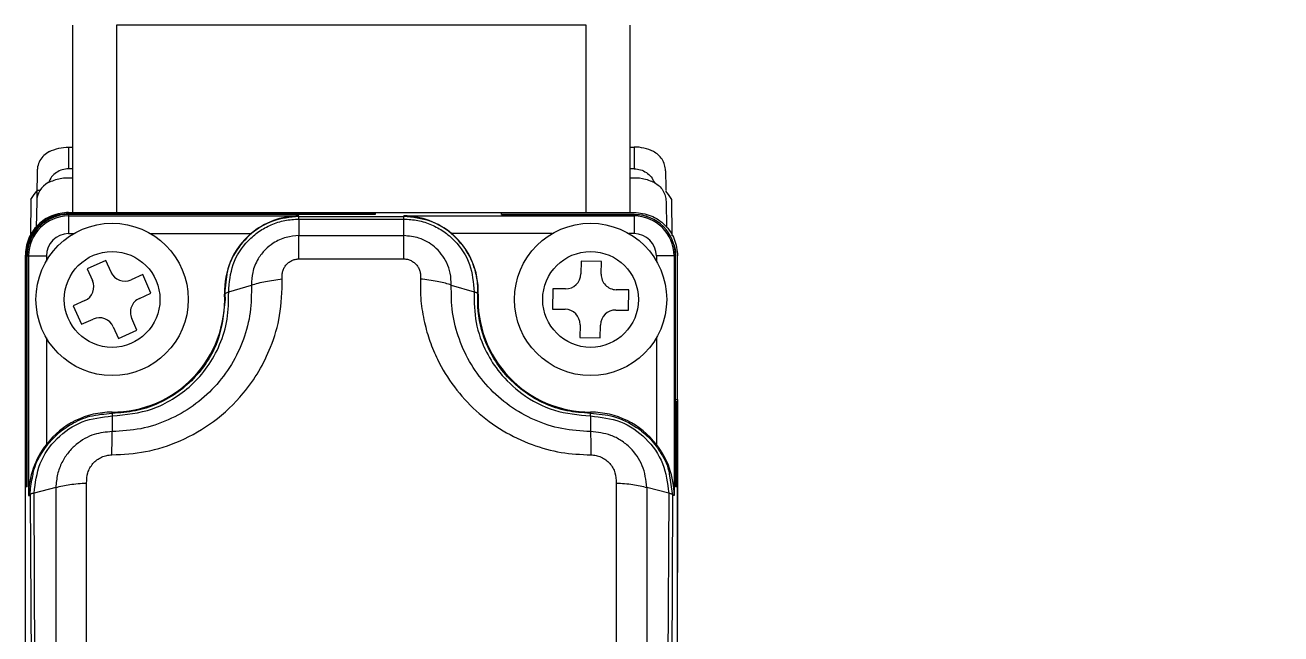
# Paper-space layout '시트2-ENG' of a CAD drawing. Header units: millimetres. Extents: x 5 to 415, y 5 to 292.
# Drawn here: x 31.18 to 60.04, y 193.13 to 207.11 of the extents above; entities that cross this region are included whole.
import ezdxf

# ---------------------------------------------------------------- set-up
doc = ezdxf.new("R2010")
doc.units = ezdxf.units.MM
doc.linetypes.add('CENTERX2', pattern=[20.32, 12.7, -2.54, 2.54, -2.54])
doc.layers.add('CENTER_LINE', color=7, linetype='CENTERX2')
doc.styles.add('SLDTEXTSTYLE0', font='TXT', dxfattribs={"width": 0.7})
doc.dimstyles.new('SLDDIMSTYLE2', dxfattribs={"dimtxt": 4, "dimasz": 3.302, "dimexe": 0, "dimexo": 0.0625, "dimgap": 1, "dimtad": 0, "dimtih": 1, "dimtoh": 1, "dimdec": 1, "dimrnd": 1e-09, "dimzin": 12, "dimdsep": 46, "dimtxsty": 'SLDTEXTSTYLE0', "dimsah": 1, "dimcen": 0, "dimadec": 0, "dimazin": 3, "dimtol": 1, "dimtp": 0.1, "dimtm": 0.1, "dimtfac": 1, "dimtdec": 1, "dimtmove": 0, "dimatfit": 3, "dimfxl": 1, "dimfrac": 2, "dimtolj": 1, "dimarcsym": 0})

# ---------------------------------------------------------------- blocks, each defined once
blk = doc.blocks.new('_D_37')
at = {"layer": 'CENTER_LINE'}
for p, q in [((79.331, 223.779), (43.309, 223.779)), ((87.969, 184.436), (79.331, 223.779)), ((88.72, 181.017), (87.969, 184.436)), ((88.72, 181.017), (90.081, 174.815))]:
    blk.add_line(p, q, dxfattribs=at)
for points in [[(87.969, 184.436), (87.757, 187.77), (86.765, 187.552)], [(88.72, 181.017), (88.932, 177.683), (89.924, 177.901)]]:
    blk.add_solid(points, dxfattribs=at)
at = {"layer": 'CENTER_LINE', "attachment_point": 1, "style": 'SLDTEXTSTYLE0'}
for s, insert, char_height in [('%%c', (43.309, 228.935), 4), ('HOLE', (65.255, 228.935), 4), ('3.5', (47.738, 228.935), 4), ('±0.1', (56.199, 227.587), 2.8)]:
    blk.add_mtext(s, dxfattribs=dict(at, insert=insert, char_height=char_height))

psp = doc.layouts.new('시트2-ENG')

# ---------------------------------------------------------------- linework, layer by layer
at = {"color": 7, "linetype": 'Continuous', "lineweight": 18}
for p, q in [((32.276, 202.809), (32.276, 207.109)), ((33.276, 207.109), (33.276, 202.809)), ((44.076, 207.109), (33.276, 207.109)), ((44.076, 202.809), (44.076, 207.109)), ((45.076, 207.109), (45.076, 202.809)), ((32.176, 204.309), (32.176, 203.809)), ((32.176, 204.309), (32.276, 204.309)), ((45.076, 204.309), (45.176, 204.309)), ((45.176, 204.309), (45.176, 203.809)), ((32.276, 203.809), (32.176, 203.809)), ((45.176, 203.809), (45.076, 203.809)), ((31.447, 203.309), (31.442, 203.059)), ((31.514, 203.309), (31.447, 203.309)), ((31.31, 203.108), (31.302, 202.266)), ((31.442, 203.059), (31.432, 202.46)), ((45.91, 203.059), (45.92, 202.46)), ((46.05, 202.266), (46.043, 203.108)), ((32.176, 202.809), (35.176, 202.809)), ((35.326, 202.783), (32.176, 202.783)), ((32.176, 202.76), (32.176, 202.727)), ((39.226, 202.76), (32.176, 202.76)), ((32.176, 202.727), (37.472, 202.727)), ((32.176, 202.727), (32.176, 202.32)), ((35.176, 202.783), (35.176, 202.809)), ((35.176, 202.809), (41.876, 202.809)), ((35.326, 202.793), (35.326, 202.783)), ((39.226, 202.793), (35.326, 202.793)), ((37.472, 202.716), (37.472, 202.727)), ((37.472, 202.716), (39.881, 202.716)), ((39.226, 202.8), (39.226, 202.76)), ((42.126, 202.8), (39.226, 202.8)), ((39.881, 202.716), (39.881, 202.727)), ((39.881, 202.727), (45.176, 202.727)), ((41.876, 202.809), (41.876, 202.8)), ((41.876, 202.809), (45.176, 202.809)), ((42.126, 202.76), (42.126, 202.8)), ((45.176, 202.763), (42.126, 202.763)), ((42.126, 202.76), (45.176, 202.76)), ((45.176, 202.76), (45.176, 202.727)), ((45.176, 202.727), (45.176, 202.32)), ((37.471, 202.655), (37.472, 202.274)), ((37.471, 202.655), (39.881, 202.655)), ((39.881, 202.274), (39.881, 202.655)), ((32.176, 202.32), (32.295, 202.32)), ((34.058, 202.32), (36.372, 202.32)), ((37.472, 202.274), (39.881, 202.274)), ((43.295, 202.32), (40.981, 202.32)), ((45.176, 202.32), (45.058, 202.32)), ((31.176, 201.809), (31.176, 198.909)), ((31.201, 198.661), (31.201, 201.809)), ((31.225, 196.506), (31.225, 201.809)), ((31.225, 201.809), (31.257, 201.809)), ((31.257, 201.809), (31.257, 196.309)), ((31.257, 201.809), (31.664, 201.809)), ((31.664, 201.809), (31.664, 201.69)), ((46.095, 201.809), (45.688, 201.809)), ((45.688, 201.809), (45.688, 201.69)), ((46.095, 201.809), (46.095, 196.309)), ((46.127, 201.809), (46.095, 201.809)), ((46.127, 196.506), (46.127, 201.809)), ((46.13, 198.461), (46.13, 201.809)), ((46.176, 198.509), (46.176, 201.809)), ((33.032, 201.702), (32.606, 201.512)), ((32.606, 201.512), (32.725, 201.246)), ((33.151, 201.436), (33.032, 201.702)), ((37.469, 201.739), (39.883, 201.739)), ((43.956, 201.687), (43.952, 201.395)), ((44.423, 201.68), (43.956, 201.687)), ((44.418, 201.388), (44.423, 201.68)), ((33.88, 201.379), (33.613, 201.26)), ((34.07, 200.953), (33.88, 201.379)), ((33.804, 200.834), (34.07, 200.953)), ((35.762, 200.929), (35.768, 200.929)), ((35.766, 201.009), (35.768, 200.929)), ((35.768, 200.929), (35.772, 200.808)), ((35.856, 200.981), (36.379, 201.14)), ((40.974, 201.14), (41.496, 200.981)), ((41.584, 200.929), (41.591, 200.929)), ((43.305, 201.055), (43.298, 200.589)), ((43.596, 201.051), (43.305, 201.055)), ((45.055, 201.028), (44.763, 201.033)), ((45.048, 200.562), (45.055, 201.028)), ((32.548, 200.783), (32.282, 200.664)), ((32.282, 200.664), (32.473, 200.238)), ((32.473, 200.238), (32.739, 200.357)), ((33.747, 200.105), (33.627, 200.371)), ((43.298, 200.589), (43.589, 200.584)), ((44.756, 200.566), (45.048, 200.562)), ((33.201, 200.181), (33.321, 199.915)), ((33.321, 199.915), (33.747, 200.105)), ((43.934, 200.229), (43.929, 199.937)), ((44.396, 199.93), (44.401, 200.222)), ((31.664, 199.927), (31.664, 197.479)), ((43.929, 199.937), (44.396, 199.93)), ((45.688, 199.927), (45.688, 197.479)), ((31.176, 198.909), (31.201, 198.909)), ((31.176, 198.909), (31.176, 187.809)), ((31.196, 196.506), (31.196, 198.661)), ((31.201, 198.661), (31.196, 198.661)), ((46.13, 198.509), (46.176, 198.509)), ((46.157, 198.461), (46.13, 198.461)), ((46.157, 196.506), (46.157, 198.461)), ((46.176, 198.509), (46.176, 194.536)), ((33.176, 198.195), (33.176, 198.22)), ((33.176, 198.133), (33.176, 197.774)), ((44.176, 198.22), (44.176, 198.195)), ((44.176, 198.133), (44.176, 197.774)), ((31.185, 177.809), (31.185, 196.506)), ((31.225, 196.506), (31.185, 196.506)), ((31.257, 196.309), (31.293, 196.309)), ((31.293, 196.309), (31.332, 188.253)), ((31.883, 196.491), (31.382, 196.362)), ((31.42, 188.308), (31.382, 196.362)), ((31.883, 196.491), (31.883, 190.572)), ((32.59, 190.648), (32.59, 196.593)), ((44.762, 196.593), (44.762, 190.648)), ((45.469, 196.491), (45.469, 190.572)), ((45.971, 196.362), (45.469, 196.491)), ((45.971, 196.362), (45.933, 188.308)), ((46.059, 196.309), (46.021, 188.253)), ((46.095, 196.309), (46.059, 196.309)), ((46.171, 196.506), (46.127, 196.506)), ((46.171, 194.536), (46.171, 196.506)), ((46.171, 194.536), (46.176, 194.536)), ((46.176, 192.796), (46.176, 194.536))]:
    psp.add_line(p, q, dxfattribs=at)
at = {"color": 8, "linetype": 'Continuous', "lineweight": 18}
for p, q in [((45.176, 202.76), (45.176, 202.763)), ((31.225, 201.807), (31.201, 201.809)), ((46.13, 201.809), (46.127, 201.809)), ((35.809, 201.334), (35.766, 201.009)), ((45.989, 196.759), (46.059, 196.309))]:
    psp.add_line(p, q, dxfattribs=at)
at = {"color": 7, "linetype": 'Continuous', "lineweight": 18, "flags": 128}
for points in [[(31.31, 203.108), (31.382, 203.217), (31.446, 203.292)], [(46.043, 203.108), (45.97, 203.217), (45.906, 203.292)]]:
    psp.add_lwpolyline(points, dxfattribs=at)
at = {"color": 7, "linetype": 'Continuous', "lineweight": 18}
for centre, radius in [((33.176, 200.809), 1.75), ((44.176, 200.809), 1.75), ((33.176, 200.809), 1.1), ((44.176, 200.809), 1.1)]:
    psp.add_circle(centre, radius, dxfattribs=at)
for centre, radius, start, end in [((45.176, 203.309), 1, 63.6986, 90), ((31.942, 203.05), 0.5, 117.8883, 179), ((32.176, 201.809), 0.951, 90, 180), ((32.176, 201.809), 0.919, 90, 180), ((45.176, 201.809), 0.951, 0, 90), ((45.176, 201.809), 0.919, 0, 90), ((32.176, 201.809), 0.512, 90, 180), ((37.472, 201.009), 1.712, 129.9741, 182.6659), ((39.881, 201.009), 1.712, 357.3341, 50.0259), ((45.176, 201.809), 0.512, 0, 90), ((32.405, 201.103), 0.35, 294.1047, 24.1047), ((33.47, 201.579), 0.35, 204.1047, 294.1047), ((43.602, 201.401), 0.35, 269.1229, 359.1229), ((44.768, 201.383), 0.35, 179.1229, 269.1229), ((33.176, 200.809), 2.588, 270, 2.6659), ((44.176, 200.809), 2.588, 177.3341, 270), ((33.947, 200.514), 0.35, 114.1047, 204.1047), ((32.882, 200.038), 0.35, 24.1047, 114.1047), ((43.584, 200.234), 0.35, 359.1229, 89.1229), ((44.751, 200.216), 0.35, 89.1229, 179.1229), ((33.176, 196.309), 1.912, 90, 142.2583), ((44.176, 196.309), 1.912, 37.7417, 90)]:
    psp.add_arc(centre, radius, start, end, dxfattribs=at)
for centre, major_axis, start_param, end_param in [((37.472, 201.037), (0, 1.69), 0, 0.708773), ((39.881, 201.037), (0, 1.69), 5.574412, 6.283185), ((33.144, 196.309), (1.886, 0), 2.472305, 3.141593), ((44.209, 196.309), (1.886, 0), 0, 0.669288)]:
    psp.add_ellipse(centre, major_axis=major_axis, ratio=0.999853, start_param=start_param, end_param=end_param, dxfattribs=at)
for points, knots in [([(31.733, 204.205), (31.689, 204.178), (31.6, 204.124), (31.509, 203.998), (31.462, 203.874), (31.457, 203.796), (31.455, 203.765)], [0, 0, 0, 0, 0.270501, 0.540639, 0.820445, 1, 1, 1, 1]), ([(45.898, 203.765), (45.893, 203.811), (45.885, 203.901), (45.824, 204.028), (45.736, 204.135), (45.658, 204.182), (45.619, 204.205)], [0, 0, 0, 0, 0.2683311, 0.5220653, 0.7646878, 1, 1, 1, 1]), ([(31.455, 203.765), (31.453, 203.66), (31.45, 203.514), (31.448, 203.354), (31.447, 203.309)], [0, 0, 0, 0, 0.715699, 1, 1, 1, 1]), ([(32.176, 203.809), (32.126, 203.804), (32.027, 203.796), (31.891, 203.728), (31.778, 203.627), (31.733, 203.538), (31.711, 203.493)], [0, 0, 0, 0, 0.249883, 0.499844, 0.749883, 1, 1, 1, 1]), ([(45.176, 203.809), (45.226, 203.804), (45.326, 203.796), (45.461, 203.728), (45.575, 203.627), (45.619, 203.538), (45.642, 203.493)], [0, 0, 0, 0, 0.249826, 0.499768, 0.749826, 1, 1, 1, 1]), ([(45.898, 203.765), (45.899, 203.69), (45.902, 203.545), (45.904, 203.385), (45.906, 203.309)], [0, 0, 0, 0, 0.523313, 1, 1, 1, 1]), ([(31.201, 201.809), (31.212, 201.918), (31.234, 202.137), (31.402, 202.43), (31.649, 202.65), (31.923, 202.767), (32.104, 202.779), (32.176, 202.783)], [0, 0, 0, 0, 0.214703, 0.429407, 0.644092, 0.858769, 1, 1, 1, 1]), ([(37.472, 202.716), (37.267, 202.695), (36.849, 202.651), (36.313, 202.312), (35.986, 201.883), (35.831, 201.544), (35.814, 201.375), (35.809, 201.334)], [0, 0, 0, 0, 0.261145, 0.531603, 0.781531, 0.947839, 1, 1, 1, 1]), ([(41.555, 201.336), (41.552, 201.351), (41.52, 201.507), (41.395, 201.852), (41.05, 202.303), (40.508, 202.65), (40.088, 202.694), (39.881, 202.716)], [0, 0, 0, 0, 0.019748, 0.204658, 0.465549, 0.736715, 1, 1, 1, 1]), ([(45.176, 202.763), (45.287, 202.76), (45.407, 202.758), (45.507, 202.701), (45.514, 202.697)], [0, 0, 0, 0, 0.926341, 1, 1, 1, 1]), ([(35.856, 200.981), (35.873, 201.197), (35.908, 201.629), (36.217, 202.096), (36.546, 202.377), (36.832, 202.534), (37.145, 202.635), (37.362, 202.648), (37.471, 202.655)], [0, 0, 0, 0, 0.249328, 0.498429, 0.623734, 0.74892, 0.874188, 1, 1, 1, 1]), ([(39.881, 202.655), (39.99, 202.648), (40.207, 202.635), (40.52, 202.534), (40.807, 202.377), (41.135, 202.096), (41.445, 201.629), (41.479, 201.197), (41.496, 200.981)], [0, 0, 0, 0, 0.125761, 0.251022, 0.376238, 0.501616, 0.75075, 1, 1, 1, 1]), ([(37.472, 202.274), (37.373, 202.266), (37.165, 202.25), (36.9, 202.125), (36.683, 201.952), (36.511, 201.729), (36.393, 201.448), (36.383, 201.238), (36.379, 201.14)], [0, 0, 0, 0, 0.167736, 0.352143, 0.487172, 0.638974, 0.831837, 1, 1, 1, 1]), ([(40.974, 201.14), (40.97, 201.231), (40.963, 201.406), (40.877, 201.648), (40.752, 201.854), (40.55, 202.065), (40.255, 202.238), (39.999, 202.263), (39.881, 202.274)], [0, 0, 0, 0, 0.155857, 0.300953, 0.437924, 0.567125, 0.799357, 1, 1, 1, 1]), ([(46.063, 202.125), (46.08, 202.09), (46.126, 201.991), (46.129, 201.88), (46.13, 201.809)], [0, 0, 0, 0, 0.355199, 1, 1, 1, 1]), ([(37.089, 201.279), (37.086, 201.305), (37.079, 201.359), (37.093, 201.441), (37.121, 201.522), (37.168, 201.595), (37.229, 201.657), (37.302, 201.703), (37.384, 201.734), (37.441, 201.738), (37.469, 201.739)], [0, 0, 0, 0, 0.11782, 0.242931, 0.371062, 0.499161, 0.624773, 0.752597, 0.87771, 1, 1, 1, 1]), ([(39.883, 201.739), (39.911, 201.738), (39.968, 201.734), (40.049, 201.703), (40.123, 201.657), (40.184, 201.596), (40.231, 201.522), (40.259, 201.442), (40.273, 201.359), (40.267, 201.305), (40.264, 201.278)], [0, 0, 0, 0, 0.120683, 0.247152, 0.372056, 0.500257, 0.625655, 0.756459, 0.880216, 1, 1, 1, 1]), ([(33.172, 197.239), (33.431, 197.254), (33.969, 197.283), (34.769, 197.547), (35.547, 197.989), (36.296, 198.701), (36.795, 199.554), (37.067, 200.463), (37.081, 200.996), (37.089, 201.279)], [0, 0, 0, 0, 0.121587, 0.252403, 0.39297, 0.543184, 0.741385, 0.863001, 1, 1, 1, 1]), ([(36.379, 201.14), (36.482, 201.17), (36.689, 201.23), (36.956, 201.263), (37.089, 201.279)], [0, 0, 0, 0, 0.5001299, 1, 1, 1, 1]), ([(40.264, 201.278), (40.263, 201.112), (40.262, 200.776), (40.345, 200.296), (40.475, 199.845), (40.686, 199.341), (41.023, 198.787), (41.534, 198.23), (42.141, 197.78), (42.808, 197.465), (43.492, 197.271), (43.952, 197.25), (44.18, 197.239)], [0, 0, 0, 0, 0.080707, 0.163031, 0.235727, 0.308087, 0.427291, 0.54596, 0.667966, 0.784297, 0.893231, 1, 1, 1, 1]), ([(40.974, 201.14), (40.963, 201.144), (40.869, 201.174), (40.643, 201.232), (40.395, 201.262), (40.264, 201.278)], [0, 0, 0, 0, 0.057383, 0.500719, 1, 1, 1, 1]), ([(36.379, 201.14), (36.378, 200.93), (36.376, 200.507), (36.212, 199.887), (35.937, 199.304), (35.544, 198.785), (35.052, 198.35), (34.474, 198.026), (33.84, 197.812), (33.397, 197.787), (33.176, 197.774)], [0, 0, 0, 0, 0.123584, 0.248726, 0.373798, 0.499207, 0.624438, 0.749796, 0.875432, 1, 1, 1, 1]), ([(33.176, 198.133), (33.492, 198.164), (33.982, 198.213), (34.582, 198.512), (35.015, 198.835), (35.388, 199.26), (35.671, 199.773), (35.851, 200.358), (35.854, 200.77), (35.856, 200.981)], [0, 0, 0, 0, 0.2085135, 0.3236811, 0.4455327, 0.5742537, 0.7096409, 0.8517686, 1, 1, 1, 1]), ([(35.768, 200.929), (35.77, 200.934), (35.772, 200.943), (35.79, 200.957), (35.817, 200.97), (35.843, 200.977), (35.856, 200.981)], [0, 0, 0, 0, 0.247686, 0.500027, 0.752355, 1, 1, 1, 1]), ([(44.176, 197.774), (43.955, 197.787), (43.512, 197.813), (42.878, 198.025), (42.301, 198.35), (41.808, 198.785), (41.415, 199.304), (41.141, 199.887), (40.976, 200.507), (40.974, 200.93), (40.974, 201.14)], [0, 0, 0, 0, 0.1246908, 0.2501464, 0.3754264, 0.5008375, 0.6259945, 0.7513068, 0.8764488, 1, 1, 1, 1]), ([(41.496, 200.981), (41.5, 200.746), (41.507, 200.269), (41.738, 199.639), (42.096, 199.081), (42.606, 198.597), (43.326, 198.211), (43.894, 198.159), (44.176, 198.133)], [0, 0, 0, 0, 0.165533, 0.335366, 0.46358, 0.624197, 0.813309, 1, 1, 1, 1]), ([(41.584, 200.929), (41.581, 200.936), (41.577, 200.948), (41.548, 200.964), (41.52, 200.974), (41.503, 200.979), (41.496, 200.981)], [0, 0, 0, 0, 0.3750968, 0.6707688, 0.8788018, 1, 1, 1, 1]), ([(44.176, 198.195), (43.992, 198.206), (43.629, 198.229), (43.116, 198.403), (42.652, 198.667), (42.121, 199.137), (41.698, 199.848), (41.572, 200.527), (41.582, 200.868), (41.584, 200.929)], [0, 0, 0, 0, 0.1265306, 0.2491296, 0.3707813, 0.4989708, 0.7486865, 0.9550987, 1, 1, 1, 1]), ([(35.772, 200.808), (35.738, 200.477), (35.669, 199.815), (35.183, 199.085), (34.661, 198.64), (34.207, 198.392), (33.709, 198.227), (33.357, 198.206), (33.176, 198.195)], [0, 0, 0, 0, 0.250792, 0.50068, 0.630165, 0.750691, 0.871864, 1, 1, 1, 1]), ([(31.354, 196.76), (31.357, 196.779), (31.39, 197.013), (31.585, 197.356), (31.906, 197.723), (32.254, 197.971), (32.678, 198.156), (33.004, 198.181), (33.176, 198.195)], [0, 0, 0, 0, 0.023377, 0.284963, 0.454083, 0.610185, 0.794428, 1, 1, 1, 1]), ([(31.382, 196.362), (31.411, 196.594), (31.469, 197.057), (31.882, 197.641), (32.472, 198.052), (32.941, 198.106), (33.176, 198.133)], [0, 0, 0, 0, 0.249805, 0.499421, 0.749356, 1, 1, 1, 1]), ([(33.176, 198.195), (33.176, 198.192), (33.176, 198.185), (33.176, 198.151), (33.176, 198.133)], [0, 0, 0, 0, 0.497258, 1, 1, 1, 1]), ([(44.176, 198.133), (44.176, 198.151), (44.176, 198.185), (44.176, 198.192), (44.176, 198.195)], [0, 0, 0, 0, 0.502742, 1, 1, 1, 1]), ([(44.176, 198.195), (44.355, 198.18), (44.729, 198.149), (45.188, 197.923), (45.539, 197.633), (45.791, 197.302), (45.958, 197.002), (45.984, 196.802), (45.989, 196.759)], [0, 0, 0, 0, 0.213112, 0.447815, 0.598568, 0.757367, 0.948269, 1, 1, 1, 1]), ([(44.176, 198.133), (44.411, 198.106), (44.879, 198.053), (45.469, 197.642), (45.883, 197.058), (45.941, 196.594), (45.971, 196.362)], [0, 0, 0, 0, 0.250224, 0.500004, 0.749764, 1, 1, 1, 1]), ([(33.176, 197.774), (33.037, 197.761), (32.739, 197.733), (32.397, 197.534), (32.161, 197.296), (32.013, 197.064), (31.907, 196.792), (31.891, 196.594), (31.883, 196.491)], [0, 0, 0, 0, 0.20459, 0.437673, 0.566426, 0.702382, 0.846176, 1, 1, 1, 1]), ([(33.172, 197.239), (33.173, 197.343), (33.174, 197.55), (33.175, 197.699), (33.176, 197.774)], [0, 0, 0, 0, 0.4972757, 1, 1, 1, 1]), ([(44.176, 197.774), (44.177, 197.699), (44.178, 197.55), (44.179, 197.343), (44.18, 197.239)], [0, 0, 0, 0, 0.502722, 1, 1, 1, 1]), ([(45.469, 196.491), (45.448, 196.662), (45.406, 196.997), (45.15, 197.359), (44.883, 197.574), (44.582, 197.731), (44.335, 197.757), (44.176, 197.774)], [0, 0, 0, 0, 0.256012, 0.50256, 0.638236, 0.766006, 1, 1, 1, 1]), ([(32.59, 196.593), (32.593, 196.673), (32.596, 196.793), (32.662, 196.941), (32.733, 197.042), (32.824, 197.127), (32.932, 197.19), (33.049, 197.232), (33.132, 197.237), (33.172, 197.239)], [0, 0, 0, 0, 0.245572, 0.373218, 0.499285, 0.625401, 0.751777, 0.877837, 1, 1, 1, 1]), ([(44.18, 197.239), (44.22, 197.237), (44.303, 197.232), (44.42, 197.19), (44.528, 197.127), (44.619, 197.042), (44.69, 196.942), (44.757, 196.794), (44.76, 196.673), (44.762, 196.593)], [0, 0, 0, 0, 0.121784, 0.248137, 0.373872, 0.500587, 0.62603, 0.753831, 1, 1, 1, 1]), ([(31.382, 196.362), (31.372, 196.36), (31.346, 196.354), (31.317, 196.346), (31.297, 196.332), (31.295, 196.316), (31.293, 196.309)], [0, 0, 0, 0, 0.183981, 0.49927, 0.753248, 1, 1, 1, 1]), ([(31.883, 196.491), (31.986, 196.517), (32.193, 196.567), (32.458, 196.585), (32.59, 196.593)], [0, 0, 0, 0, 0.5004353, 1, 1, 1, 1]), ([(44.762, 196.593), (44.894, 196.585), (45.159, 196.568), (45.366, 196.517), (45.469, 196.491)], [0, 0, 0, 0, 0.4986396, 1, 1, 1, 1]), ([(45.971, 196.362), (45.984, 196.359), (46.01, 196.351), (46.037, 196.347), (46.052, 196.333), (46.058, 196.316), (46.059, 196.311), (46.059, 196.309)], [0, 0, 0, 0, 0.249886, 0.499926, 0.747959, 0.907794, 1, 1, 1, 1])]:
    psp.add_open_spline(points, degree=3, knots=knots, dxfattribs=at)
for points in [[(31.733, 204.205), (31.804, 204.235), (31.946, 204.295), (32.099, 204.304), (32.176, 204.309)], [(31.708, 203.492), (31.799, 203.532), (31.98, 203.611), (32.177, 203.606), (32.276, 203.603)], [(45.076, 203.603), (45.175, 203.606), (45.372, 203.611), (45.553, 203.532), (45.644, 203.492)], [(45.644, 203.492), (45.682, 203.469), (45.757, 203.421), (45.841, 203.315), (45.897, 203.192), (45.906, 203.104), (45.91, 203.059)], [(32.176, 202.809), (32.045, 202.793), (31.783, 202.763), (31.453, 202.532), (31.221, 202.202), (31.191, 201.94), (31.176, 201.809)], [(37.471, 202.655), (37.471, 202.672), (37.471, 202.707), (37.472, 202.713), (37.472, 202.716)], [(39.881, 202.655), (39.881, 202.672), (39.881, 202.707), (39.881, 202.713), (39.881, 202.716)], [(45.176, 202.809), (45.307, 202.793), (45.569, 202.763), (45.9, 202.532), (46.131, 202.202), (46.161, 201.94), (46.176, 201.809)], [(37.469, 201.739), (37.47, 201.843), (37.47, 202.051), (37.471, 202.2), (37.472, 202.274)], [(39.883, 201.739), (39.883, 201.843), (39.882, 202.051), (39.881, 202.2), (39.881, 202.274)]]:
    psp.add_open_spline(points, degree=3, dxfattribs=at)
at = {"color": 8, "linetype": 'Continuous', "lineweight": 18}
for points, knots in [([(41.584, 200.929), (41.585, 201.012), (41.587, 201.148), (41.564, 201.282), (41.555, 201.336)], [0, 0, 0, 0, 0.605148, 1, 1, 1, 1]), ([(31.293, 196.309), (31.293, 196.309), (31.293, 196.31), (31.293, 196.316), (31.294, 196.337), (31.296, 196.487), (31.326, 196.631), (31.354, 196.76)], [0, 0, 0, 0, 0.001181, 0.010701, 0.037347, 0.138471, 1, 1, 1, 1])]:
    psp.add_open_spline(points, degree=3, knots=knots, dxfattribs=at)

# ---------------------------------------------------------------- dimensions: what is measured, and where the dimension line sits
at = {"layer": 'CENTER_LINE'}
dim = psp.add_diameter_dim_2p(p1=(87.969, 184.436), p2=(88.72, 181.017), text='<> HOLE', dimstyle='SLDDIMSTYLE2', dxfattribs=at)
dim.commit()
dim.dimension.update_dxf_attribs({"geometry": '_D_37', "text_midpoint": (60.527, 226.61), "dimtype": 163})

doc.saveas('drawing.dxf')
